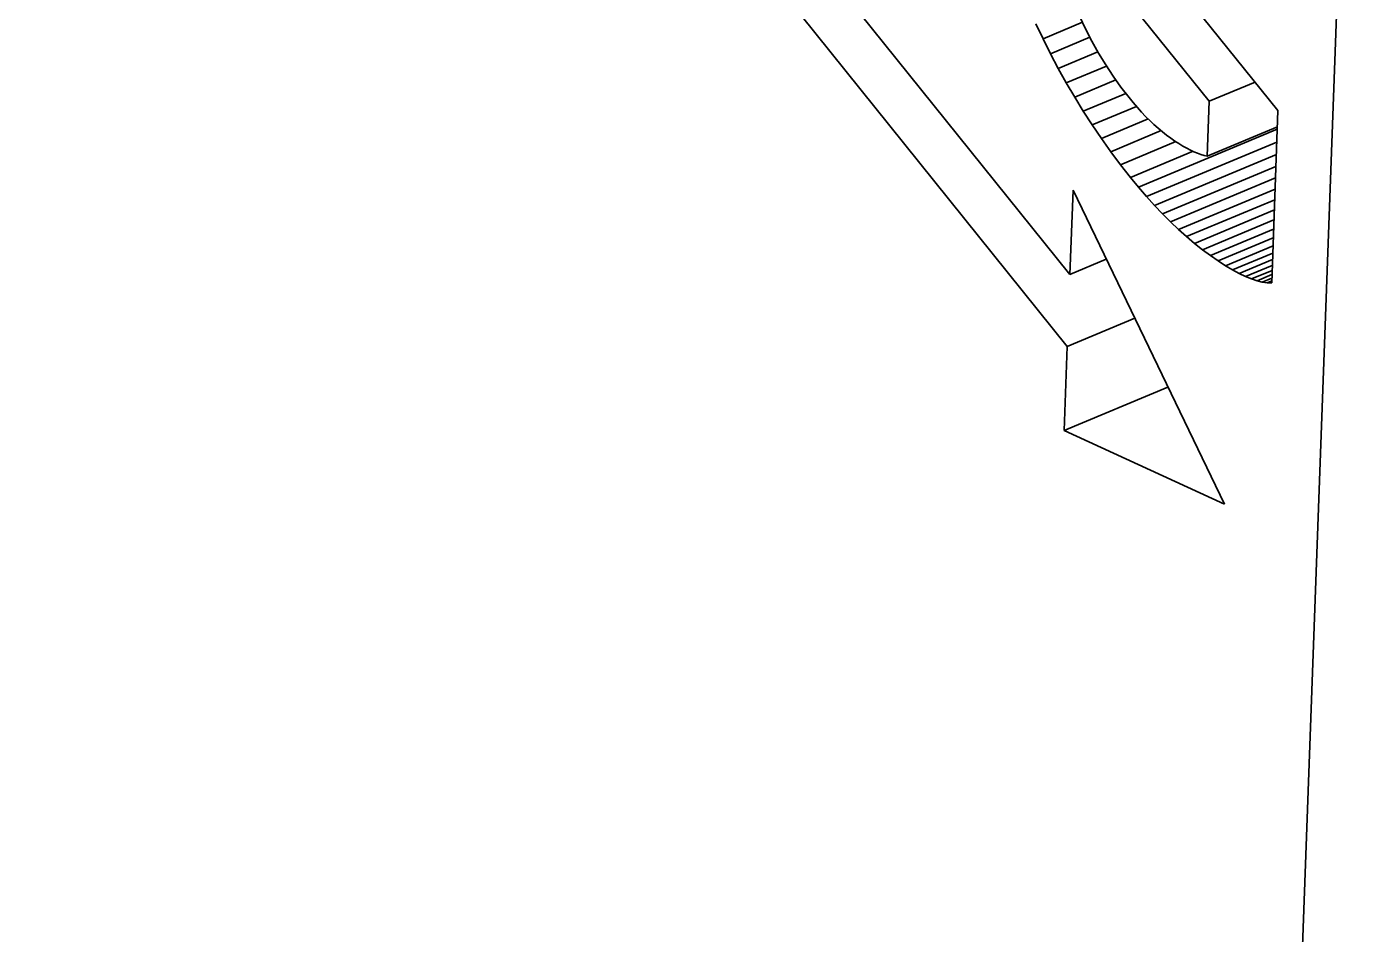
# Model space of a CAD drawing. Extents: x 23 to 417, y 3 to 294.
# Drawn here: x 279.187 to 279.947, y 69.005 to 69.521 of the extents above; entities that cross this region are included whole.
import ezdxf

# ---------------------------------------------------------------- set-up
doc = ezdxf.new("R2010")
doc.units = 0
doc.layers.get('0').update_dxf_attribs({"lineweight": 13})

# ---------------------------------------------------------------- blocks, each defined once
blk = doc.blocks.new('BLOCK4687')
at = {"color": 7, "lineweight": 35, "ltscale": 0.117983}
for p, q in [((0.0146, -47.4759), (-2.9433, -43.7985)), ((0.0071, -47.6806), (-2.9508, -44.0033))]:
    blk.add_line(p, q, dxfattribs=at)
at = {"color": 7, "lineweight": 35, "ltscale": 0.203119}
blk.add_line((0.8512, -44.5919), (0.5538, -52.7112), dxfattribs=at)
at = {"color": 7, "lineweight": 35, "ltscale": 0.015992}
blk.add_line((0.205, -46.5122), (0.6059, -47.0106), dxfattribs=at)
at = {"color": 7, "lineweight": 35, "ltscale": 0.008498}
blk.add_line((0.4104, -46.984), (0.1974, -46.7192), dxfattribs=at)
at = {"color": 7, "lineweight": 35, "ltscale": 0.001188}
blk.add_line((-0.062, -46.8063), (-0.0824, -46.7634), dxfattribs=at)
at = {"color": 7, "lineweight": 35, "ltscale": 0.003033}
blk.add_line((-0.062, -46.8063), (0.0499, -46.7595), dxfattribs=at)
at = {"color": 7, "lineweight": 35, "ltscale": 0.001004}
blk.add_line((0.0416, -46.7419), (0.0588, -46.7782), dxfattribs=at)
at = {"color": 7, "lineweight": 35, "ltscale": 0.003031}
blk.add_line((-0.0407, -46.8489), (0.0711, -46.8021), dxfattribs=at)
at = {"color": 7, "lineweight": 35, "ltscale": 0.000991116}
blk.add_line((0.0588, -46.7782), (0.077, -46.8134), dxfattribs=at)
at = {"color": 7, "lineweight": 35, "ltscale": 0.001189}
blk.add_line((-0.0407, -46.8489), (-0.062, -46.8063), dxfattribs=at)
at = {"color": 7, "lineweight": 35, "ltscale": 0.000979488}
blk.add_line((0.077, -46.8134), (0.0962, -46.8476), dxfattribs=at)
at = {"color": 7, "lineweight": 35, "ltscale": 0.001183}
blk.add_line((-0.0186, -46.8907), (-0.0407, -46.8489), dxfattribs=at)
at = {"color": 7, "lineweight": 35, "ltscale": 0.003051}
blk.add_line((-0.0186, -46.8907), (0.094, -46.8436), dxfattribs=at)
at = {"color": 7, "lineweight": 35, "ltscale": 0.000969102}
blk.add_line((0.0962, -46.8476), (0.1164, -46.8807), dxfattribs=at)
at = {"color": 7, "lineweight": 35, "ltscale": 0.001177}
blk.add_line((0.0043, -46.9319), (-0.0186, -46.8907), dxfattribs=at)
at = {"color": 7, "lineweight": 35, "ltscale": 0.003098}
blk.add_line((0.0043, -46.9319), (0.1186, -46.884), dxfattribs=at)
at = {"color": 7, "lineweight": 35, "ltscale": 0.000959869}
blk.add_line((0.1164, -46.8807), (0.1375, -46.9127), dxfattribs=at)
at = {"color": 7, "lineweight": 35, "ltscale": 0.00095197}
blk.add_line((0.1375, -46.9127), (0.1597, -46.9437), dxfattribs=at)
at = {"color": 7, "lineweight": 35, "ltscale": 0.001173}
blk.add_line((0.028, -46.9723), (0.0043, -46.9319), dxfattribs=at)
at = {"color": 7, "lineweight": 35, "ltscale": 0.003175}
blk.add_line((0.028, -46.9723), (0.1451, -46.9233), dxfattribs=at)
at = {"color": 7, "lineweight": 35, "ltscale": 0.000945113}
blk.add_line((0.1597, -46.9437), (0.1828, -46.9736), dxfattribs=at)
at = {"color": 7, "lineweight": 35, "ltscale": 0.00353}
blk.add_line((0.4104, -46.984), (0.5407, -46.9295), dxfattribs=at)
at = {"color": 7, "lineweight": 35, "ltscale": 0.001168}
blk.add_line((0.0525, -47.0121), (0.028, -46.9723), dxfattribs=at)
at = {"color": 7, "lineweight": 35, "ltscale": 0.003278}
blk.add_line((0.0525, -47.0121), (0.1735, -46.9615), dxfattribs=at)
at = {"color": 7, "lineweight": 35, "ltscale": 0.000460907}
blk.add_line((0.1828, -46.9736), (0.1945, -46.9878), dxfattribs=at)
at = {"color": 7, "lineweight": 35, "ltscale": 0.000449204}
blk.add_line((0.1945, -46.9878), (0.2063, -47.0014), dxfattribs=at)
at = {"color": 7, "lineweight": 35, "ltscale": 0.0039}
blk.add_line((0.4047, -47.1399), (0.4104, -46.984), dxfattribs=at)
at = {"color": 7, "lineweight": 35, "ltscale": 0.001164}
blk.add_line((0.0778, -47.0512), (0.0525, -47.0121), dxfattribs=at)
at = {"color": 7, "lineweight": 35, "ltscale": 0.003412}
blk.add_line((0.0778, -47.0512), (0.2037, -46.9985), dxfattribs=at)
at = {"color": 7, "lineweight": 35, "ltscale": 0.000438762}
blk.add_line((0.2063, -47.0014), (0.218, -47.0145), dxfattribs=at)
at = {"color": 7, "lineweight": 35, "ltscale": 0.000428192}
blk.add_line((0.218, -47.0145), (0.2298, -47.0269), dxfattribs=at)
at = {"color": 7, "lineweight": 35, "ltscale": 0.000417687}
blk.add_line((0.2298, -47.0269), (0.2416, -47.0387), dxfattribs=at)
at = {"color": 7, "lineweight": 35, "ltscale": 0.012245}
blk.add_line((0.6059, -47.0106), (0.588, -47.5001), dxfattribs=at)
at = {"color": 7, "lineweight": 35, "ltscale": 0.00116}
blk.add_line((0.1039, -47.0895), (0.0778, -47.0512), dxfattribs=at)
at = {"color": 7, "lineweight": 35, "ltscale": 0.003603}
blk.add_line((0.1039, -47.0895), (0.2368, -47.0339), dxfattribs=at)
at = {"color": 7, "lineweight": 35, "ltscale": 0.00387}
blk.add_line((0.1308, -47.1272), (0.2736, -47.0674), dxfattribs=at)
at = {"color": 7, "lineweight": 35, "ltscale": 0.010684}
blk.add_line((0.2098, -47.2282), (0.604, -47.0632), dxfattribs=at)
at = {"color": 7, "lineweight": 35, "ltscale": 0.000407699}
blk.add_line((0.2416, -47.0387), (0.2535, -47.0499), dxfattribs=at)
at = {"color": 7, "lineweight": 35, "ltscale": 0.00039804}
blk.add_line((0.2535, -47.0499), (0.2654, -47.0605), dxfattribs=at)
at = {"color": 7, "lineweight": 35, "ltscale": 0.000388795}
blk.add_line((0.2654, -47.0605), (0.2773, -47.0705), dxfattribs=at)
at = {"color": 7, "lineweight": 35, "ltscale": 0.005407}
blk.add_line((0.4047, -47.1399), (0.6042, -47.0564), dxfattribs=at)
at = {"color": 7, "lineweight": 35, "ltscale": 0.001157}
blk.add_line((0.1308, -47.1272), (0.1039, -47.0895), dxfattribs=at)
at = {"color": 7, "lineweight": 35, "ltscale": 0.004254}
blk.add_line((0.1585, -47.1642), (0.3155, -47.0985), dxfattribs=at)
at = {"color": 7, "lineweight": 35, "ltscale": 0.010032}
blk.add_line((0.2325, -47.2546), (0.6027, -47.0997), dxfattribs=at)
at = {"color": 7, "lineweight": 35, "ltscale": 0.000379568}
blk.add_line((0.2773, -47.0705), (0.2892, -47.0799), dxfattribs=at)
at = {"color": 7, "lineweight": 35, "ltscale": 0.000371347}
blk.add_line((0.2892, -47.0799), (0.3012, -47.0887), dxfattribs=at)
at = {"color": 7, "lineweight": 35, "ltscale": 0.000358731}
blk.add_line((0.3012, -47.0887), (0.313, -47.0969), dxfattribs=at)
at = {"color": 7, "lineweight": 35, "ltscale": 0.000342852}
blk.add_line((0.313, -47.0969), (0.3245, -47.1044), dxfattribs=at)
at = {"color": 7, "lineweight": 35, "ltscale": 0.000326921}
blk.add_line((0.3245, -47.1044), (0.3356, -47.1112), dxfattribs=at)
at = {"color": 7, "lineweight": 35, "ltscale": 0.001155}
blk.add_line((0.1585, -47.1642), (0.1308, -47.1272), dxfattribs=at)
at = {"color": 7, "lineweight": 35, "ltscale": 0.004808}
blk.add_line((0.187, -47.2005), (0.3644, -47.1262), dxfattribs=at)
at = {"color": 7, "lineweight": 35, "ltscale": 0.009382}
blk.add_line((0.2552, -47.2798), (0.6014, -47.135), dxfattribs=at)
at = {"color": 7, "lineweight": 35, "ltscale": 0.000311282}
blk.add_line((0.3356, -47.1112), (0.3465, -47.1173), dxfattribs=at)
at = {"color": 7, "lineweight": 35, "ltscale": 0.00029634}
blk.add_line((0.3465, -47.1173), (0.357, -47.1227), dxfattribs=at)
at = {"color": 7, "lineweight": 35, "ltscale": 0.000281546}
blk.add_line((0.357, -47.1227), (0.3672, -47.1275), dxfattribs=at)
at = {"color": 7, "lineweight": 35, "ltscale": 0.000267475}
blk.add_line((0.3672, -47.1275), (0.3771, -47.1316), dxfattribs=at)
at = {"color": 7, "lineweight": 35, "ltscale": 0.000253757}
blk.add_line((0.3771, -47.1316), (0.3866, -47.1351), dxfattribs=at)
at = {"color": 7, "lineweight": 35, "ltscale": 0.000240707}
blk.add_line((0.3866, -47.1351), (0.3958, -47.1378), dxfattribs=at)
at = {"color": 7, "lineweight": 35, "ltscale": 0.000228681}
blk.add_line((0.3958, -47.1378), (0.4047, -47.1399), dxfattribs=at)
at = {"color": 7, "lineweight": 35, "ltscale": 0.001154}
blk.add_line((0.187, -47.2005), (0.1585, -47.1642), dxfattribs=at)
at = {"color": 7, "lineweight": 35, "ltscale": 0.008733}
blk.add_line((0.2779, -47.3039), (0.6001, -47.169), dxfattribs=at)
at = {"color": 7, "lineweight": 35, "ltscale": 0.000895663}
blk.add_line((0.2098, -47.2282), (0.187, -47.2005), dxfattribs=at)
at = {"color": 7, "lineweight": 35, "ltscale": 0.008086}
blk.add_line((0.3006, -47.3267), (0.5989, -47.2018), dxfattribs=at)
at = {"color": 7, "lineweight": 35, "ltscale": 0.005977}
for p, q in [((0.0233, -47.237), (0.0146, -47.4759)), ((0.0071, -47.6806), (-0.0017, -47.9196))]:
    blk.add_line(p, q, dxfattribs=at)
at = {"color": 7, "lineweight": 35, "ltscale": 0.024772}
blk.add_line((0.0233, -47.237), (0.4541, -48.1293), dxfattribs=at)
at = {"color": 7, "lineweight": 35, "ltscale": 0.000871911}
blk.add_line((0.2325, -47.2546), (0.2098, -47.2282), dxfattribs=at)
at = {"color": 7, "lineweight": 35, "ltscale": 0.000848523}
blk.add_line((0.2552, -47.2798), (0.2325, -47.2546), dxfattribs=at)
at = {"color": 7, "lineweight": 35, "ltscale": 0.00744}
blk.add_line((0.3232, -47.3482), (0.5978, -47.2334), dxfattribs=at)
at = {"color": 7, "lineweight": 35, "ltscale": 0.000826296}
blk.add_line((0.2779, -47.3039), (0.2552, -47.2798), dxfattribs=at)
at = {"color": 7, "lineweight": 35, "ltscale": 0.006796}
blk.add_line((0.3459, -47.3686), (0.5967, -47.2637), dxfattribs=at)
at = {"color": 7, "lineweight": 35, "ltscale": 0.006153}
blk.add_line((0.3685, -47.3878), (0.5956, -47.2927), dxfattribs=at)
at = {"color": 7, "lineweight": 35, "ltscale": 0.000803948}
blk.add_line((0.3006, -47.3267), (0.2779, -47.3039), dxfattribs=at)
at = {"color": 7, "lineweight": 35, "ltscale": 0.000782403}
blk.add_line((0.3232, -47.3482), (0.3006, -47.3267), dxfattribs=at)
at = {"color": 7, "lineweight": 35, "ltscale": 0.005513}
blk.add_line((0.3912, -47.4057), (0.5946, -47.3205), dxfattribs=at)
at = {"color": 7, "lineweight": 35, "ltscale": 0.000761574}
blk.add_line((0.3459, -47.3686), (0.3232, -47.3482), dxfattribs=at)
at = {"color": 7, "lineweight": 35, "ltscale": 0.00074135}
blk.add_line((0.3685, -47.3878), (0.3459, -47.3686), dxfattribs=at)
at = {"color": 7, "lineweight": 35, "ltscale": 0.004874}
blk.add_line((0.4138, -47.4224), (0.5936, -47.3471), dxfattribs=at)
at = {"color": 7, "lineweight": 35, "ltscale": 0.00425}
blk.add_line((0.4359, -47.4377), (0.5927, -47.372), dxfattribs=at)
at = {"color": 7, "lineweight": 35, "ltscale": 0.000721512}
blk.add_line((0.3912, -47.4057), (0.3685, -47.3878), dxfattribs=at)
at = {"color": 7, "lineweight": 35, "ltscale": 0.0007028}
blk.add_line((0.4138, -47.4224), (0.3912, -47.4057), dxfattribs=at)
at = {"color": 7, "lineweight": 35, "ltscale": 0.003657}
blk.add_line((0.4569, -47.4513), (0.5919, -47.3948), dxfattribs=at)
at = {"color": 7, "lineweight": 35, "ltscale": 0.002797}
blk.add_line((0.0146, -47.4759), (0.1178, -47.4327), dxfattribs=at)
at = {"color": 7, "lineweight": 35, "ltscale": 0.000671386}
blk.add_line((0.4359, -47.4377), (0.4138, -47.4224), dxfattribs=at)
at = {"color": 7, "lineweight": 35, "ltscale": 0.000626541}
blk.add_line((0.4569, -47.4513), (0.4359, -47.4377), dxfattribs=at)
at = {"color": 7, "lineweight": 35, "ltscale": 0.003094}
blk.add_line((0.4769, -47.4632), (0.5911, -47.4154), dxfattribs=at)
at = {"color": 7, "lineweight": 35, "ltscale": 0.002562}
blk.add_line((0.4959, -47.4734), (0.5904, -47.4339), dxfattribs=at)
at = {"color": 7, "lineweight": 35, "ltscale": 0.000582358}
blk.add_line((0.4769, -47.4632), (0.4569, -47.4513), dxfattribs=at)
at = {"color": 7, "lineweight": 35, "ltscale": 0.000539396}
blk.add_line((0.4959, -47.4734), (0.4769, -47.4632), dxfattribs=at)
at = {"color": 7, "lineweight": 35, "ltscale": 0.000497489}
blk.add_line((0.5138, -47.4821), (0.4959, -47.4734), dxfattribs=at)
at = {"color": 7, "lineweight": 35, "ltscale": 0.002059}
blk.add_line((0.5138, -47.4821), (0.5898, -47.4503), dxfattribs=at)
at = {"color": 7, "lineweight": 35, "ltscale": 0.000456715}
blk.add_line((0.5307, -47.489), (0.5138, -47.4821), dxfattribs=at)
at = {"color": 7, "lineweight": 35, "ltscale": 0.001587}
blk.add_line((0.5307, -47.489), (0.5893, -47.4645), dxfattribs=at)
at = {"color": 7, "lineweight": 35, "ltscale": 0.001145}
blk.add_line((0.5466, -47.4943), (0.5889, -47.4766), dxfattribs=at)
at = {"color": 7, "lineweight": 35, "ltscale": 0.000733085}
blk.add_line((0.5614, -47.4979), (0.5885, -47.4866), dxfattribs=at)
at = {"color": 7, "lineweight": 35, "ltscale": 0.00041803}
blk.add_line((0.5466, -47.4943), (0.5307, -47.489), dxfattribs=at)
at = {"color": 7, "lineweight": 35, "ltscale": 0.000381691}
blk.add_line((0.5614, -47.4979), (0.5466, -47.4943), dxfattribs=at)
at = {"color": 7, "lineweight": 35, "ltscale": 0.000348243}
blk.add_line((0.5752, -47.4998), (0.5614, -47.4979), dxfattribs=at)
at = {"color": 7, "lineweight": 35, "ltscale": 0.000351483}
blk.add_line((0.5752, -47.4998), (0.5882, -47.4944), dxfattribs=at)
at = {"color": 7, "lineweight": 35, "ltscale": 0.000319085}
blk.add_line((0.588, -47.5001), (0.5752, -47.4998), dxfattribs=at)
at = {"color": 7, "lineweight": 35, "ltscale": 0.005195}
blk.add_line((0.0071, -47.6806), (0.1988, -47.6004), dxfattribs=at)
at = {"color": 7, "lineweight": 35, "ltscale": 0.007993}
blk.add_line((-0.0017, -47.9196), (0.2932, -47.7961), dxfattribs=at)
at = {"color": 7, "lineweight": 35, "ltscale": 0.012542}
blk.add_line((-0.0017, -47.9196), (0.4541, -48.1293), dxfattribs=at)

msp = doc.modelspace()

# ---------------------------------------------------------------- block references
at = {"lineweight": 0, "xscale": 0.2, "yscale": 0.2, "zscale": 0.2}
msp.add_blockref('BLOCK4687', (279.77697, 78.87574), dxfattribs=at)

doc.saveas('drawing.dxf')
